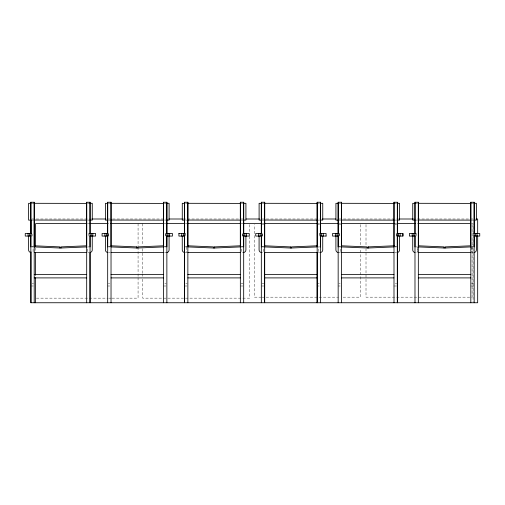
<?xml version="1.0" encoding="UTF-8"?>
<svg xmlns="http://www.w3.org/2000/svg" width="505" height="505" viewBox="0 0 505 505"><rect width="100%" height="100%" fill="white"/><g stroke="black" fill="none" stroke-linecap="round" stroke-linejoin="round"><path stroke-width="0.38" stroke-dasharray="2.52 1.89" d="M31.613 236.075L31.973 236.075L31.973 233.506M108.442 236.075L108.796 236.075L108.796 233.506L108.442 233.506M165.747 236.075L165.747 233.506M242.886 236.075L242.552 236.075L242.886 233.506M262.095 236.075L262.448 236.075L262.448 233.506L262.095 233.506M396.539 236.075L396.204 236.075L396.539 233.506M31.525 203.364L34.207 203.364M87.554 203.307L89.126 203.395M108.348 203.364L111.031 203.364M163.513 203.364L166.195 203.395M185.417 203.307L186.989 203.395M240.342 203.364L243.019 203.395M262.007 203.364L264.683 203.364M317.165 203.364L319.608 203.395M338.83 203.364L341.513 203.364M393.995 203.364L396.671 203.395M415.899 203.307L417.471 203.395M470.818 203.364L473.501 203.395M31.796 219L91.67 219M108.209 219L165.722 219M183.05 219L242.918 219M261.83 219L319.337 219M339.025 219L396.539 219M413.077 219L473.734 219M32.194 220.092L33.532 220.123M87.554 220.041L89.126 220.123M108.348 220.092L110.159 220.123M164.384 220.041L166.195 220.123M185.417 220.041L186.989 220.123M241.011 220.092L243.019 220.123M262 220.092L264.014 220.123M317.834 220.092L319.608 220.123M338.83 220.092L340.837 220.123M394.859 220.041L396.671 220.123M415.893 220.041L417.471 220.123M471.487 220.092L473.501 220.123M87.63 223.601L89.215 223.601M164.718 223.601L166.296 223.601M185.373 223.601L186.951 223.601M241.081 223.601L242.911 223.601M261.83 223.601L264.197 223.601M317.796 223.601L319.368 223.601M339.076 223.601L340.654 223.601M395.036 223.601L396.614 223.601M471.493 223.601L473.071 223.601L473.071 301.965M262.202 224.586L263.774 224.586M317.992 224.586L319.564 224.586M339.209 224.586L340.78 224.586M395.087 224.586L396.659 224.586M166.063 233.506L165.728 233.506L165.728 236.075L166.063 236.075M338.918 233.506L339.278 233.506L339.278 236.075L338.918 236.075M473.368 233.506L473.034 233.506L473.368 236.075M31.499 246.358L34.182 246.358M108.329 246.358L111.005 246.358M163.487 246.358L166.17 246.358M185.821 246.358L187.835 246.358M240.317 246.358L243 246.358M261.981 246.358L264.664 246.358M338.805 246.358L341.487 246.358M393.969 246.358L396.652 246.358M470.799 246.358L473.475 246.358M30.855 246.92L33.084 246.92L33.084 252.5M90.035 246.92L87.782 246.92L87.801 252.5M108.405 246.92L109.913 246.92M164.611 246.92L166.12 246.92M184.508 246.92L186.743 246.92M243.688 246.92L241.434 246.92L241.453 252.5L242.943 252.5M261.331 246.92L263.566 246.92L263.566 252.5L262.057 252.5M320.517 246.92L318.264 246.92L318.283 252.5M338.161 246.92L340.395 246.92L340.37 251.799M395.087 246.92L396.595 246.92M414.984 246.92L417.218 246.92L417.218 252.5L415.71 252.5M473.425 252.5L471.916 252.5L471.916 246.92L474.17 246.92M87.782 252.5L89.29 252.5M108.405 252.5L109.913 252.5M164.611 252.5L166.12 252.5M185.228 252.5L186.743 252.5L186.717 246.92M318.264 252.5L319.772 252.5M338.88 252.5L340.395 252.5M395.087 252.5L396.595 252.5M32.175 283.766L33.532 283.766M108.329 283.766L109.692 283.766M164.832 283.766L166.195 283.766M185.827 283.766L187.166 283.766M240.986 283.766L243.019 283.766M261.981 283.766L264.014 283.766M317.834 283.766L319.179 283.766M338.811 283.766L340.168 283.766M395.314 283.766L396.671 283.766M471.468 283.766L473.501 283.766M30.83 286L33.532 286M107.66 286L109.692 286M163.494 286L166.195 286M184.483 286L187.166 286M240.317 286L243.019 286M261.312 286L264.014 286M317.834 286L319.179 286M338.135 286L340.168 286M393.969 286L396.671 286M470.799 286L473.501 286M261.413 297.167L254.343 297.167L254.343 224.586M262.202 297.167L265.346 297.167M266.129 297.167L338.426 297.167M343.141 297.167L360.425 297.167L360.425 249.041M36.404 298.146L108.12 298.146M108.91 298.146L111.277 298.146M112.066 298.146L138.073 298.146L138.073 277.744M472.093 224.586L472.093 297.167L366.011 297.167L366.011 249.041M471.935 246.92L471.935 252.5M417.199 246.92L417.199 252.5M396.204 233.506L396.204 236.075M366.011 224.586L366.011 245.884M360.425 224.586L360.425 245.884M339.259 233.506L339.259 236.075M262.43 233.506L262.43 236.075M249.741 224.586L249.741 232.47M249.741 236.416L249.741 298.146L142.675 298.146L142.675 277.744M242.552 233.506L242.552 236.075M142.675 223.601L142.675 245.575M142.675 248.712L142.675 273.035M142.675 273.824L142.675 276.961M138.073 223.601L138.073 246.358M138.073 247.141L138.073 273.035M138.073 273.824L138.073 276.961M108.777 233.506L108.777 236.075M35.615 247.898L35.615 251.85M31.948 234.15L31.948 236.075M88.918 233.506L88.918 236.075L88.918 233.506M185.625 233.506L185.625 236.075L185.625 233.506M319.4 233.506L319.4 236.075L319.4 233.506M416.101 233.506L416.101 236.075L416.101 233.506"/><path stroke-width="0.76" d="M30.982 203.395L28.621 203.307L28.621 220.123L30.975 220.123M30.855 246.92L30.855 235.873M30.855 233.506L30.855 202.252L34.207 202.252L34.207 302.748M34.201 246.131L34.207 202.252M86.69 246.131L86.69 202.252L90.041 202.252L90.035 302.748L90.016 252.5A2.62 2.62 0 0 0 92.251 249.912L92.251 236.075M90.035 246.92L90.035 235.873M90.035 233.506L90.035 202.252M89.915 220.041L92.27 220.123L92.27 203.307L89.915 203.307M107.805 203.395L105.444 203.307L105.45 220.123L107.805 220.123M107.679 235.873L107.66 246.92M107.679 233.506L107.679 202.252L111.031 202.252L111.031 302.748M111.031 246.131L111.031 202.252M163.513 246.131L163.513 202.252L166.865 202.252L166.865 302.748M166.865 235.873L166.839 246.92M166.865 233.506L166.865 202.252M166.738 220.041L169.099 220.123L169.099 203.307L166.738 203.307M184.634 203.395L182.273 203.307L182.273 220.123L184.634 220.123M184.508 246.92L184.508 235.873M184.508 233.506L184.508 202.252L187.86 202.252L187.86 302.748M187.854 246.131L187.86 202.252M240.342 246.131L240.342 202.252L243.694 202.252L243.688 302.748M243.688 246.92L243.688 235.873M243.688 202.252L243.688 233.506L249.268 233.506L249.255 236.075L243.675 236.075M243.568 220.041L245.922 220.123L245.922 203.307L243.568 203.307M261.457 203.395L259.103 203.307L259.103 220.123L261.457 220.123M261.331 246.92L261.331 235.873M317.165 252.5L264.658 252.5L264.658 302.748L264.683 202.252L261.331 202.252L261.331 233.506L255.732 233.506L255.745 236.075L261.337 236.075M264.683 246.131L264.683 202.252M317.165 246.131L317.165 202.252L320.517 202.252L320.517 302.748M320.517 246.92L320.517 235.873M320.517 233.506L320.517 202.252M320.391 220.041L322.752 220.123L322.752 203.307L320.391 203.307M338.287 203.395L335.926 203.307L335.926 220.123L338.287 220.123M338.161 235.873L338.135 246.92M338.161 233.506L338.161 202.252L341.513 202.252L341.513 302.748M341.506 246.131L341.513 202.252M393.995 246.131L393.995 202.252L397.347 202.252L397.347 302.748M397.34 235.873L397.321 246.92M397.34 233.506L397.347 202.252M397.22 220.041L399.575 220.123L399.575 203.307L397.22 203.307M415.11 203.395L412.755 203.307L412.755 220.123L415.11 220.123M414.984 246.92L414.984 235.873M414.984 233.506L414.984 202.252L418.336 202.252L418.336 302.748M418.336 246.131L418.336 202.252M470.818 246.131L470.818 202.252L474.17 202.252L474.17 302.748M474.17 246.92L474.17 235.873M474.17 233.506L474.17 202.252M474.043 220.041L476.404 220.123L476.404 203.307L474.043 203.307M136.716 246.894L136.691 248.005L136.741 246.894L111.081 245.802L111.031 246.92L137.272 248.031L163.513 246.92L163.443 245.802M213.52 248.005L213.564 246.894L187.879 245.802L187.86 246.92L214.101 248.031L240.342 246.92L240.292 245.802L214.612 246.894L214.657 248.005L214.631 246.894M290.369 246.894L290.343 248.005L290.394 246.894L264.708 245.802L264.683 246.92L290.924 248.031L317.165 246.92L317.121 245.802L291.435 246.894L291.505 248.005M367.173 248.005L367.217 246.894L341.531 245.802L341.513 246.92L367.754 248.031L393.995 246.92L393.925 245.802M443.996 248.005L444.047 246.894L418.361 245.802L418.336 246.92L444.577 248.031L470.818 246.92L470.774 245.802L445.088 246.894L445.139 248.005M163.468 245.802L137.783 246.894L137.852 248.005M368.284 246.894L368.334 248.005L368.265 246.894L393.944 245.802M34.119 203.307L86.772 203.395M110.948 203.307L163.595 203.395M187.772 203.307L240.424 203.395M264.601 203.307L317.247 203.395M341.424 203.307L394.077 203.395M418.254 203.307L470.9 203.395M92.459 219L105.848 219M168.872 219L182.261 219M246.074 219L259.463 219M322.487 219L335.875 219M398.899 219L413.077 219M476.101 219L477.673 219L477.673 233.872M34.119 220.041L86.772 220.123M110.948 220.041L163.595 220.123M187.772 220.041L240.424 220.123M264.601 220.041L317.247 220.123M341.424 220.041L394.077 220.123M418.254 220.041L470.9 220.123M86.847 223.601L35.615 223.601L35.615 246.326M90.004 223.601L108.127 223.601M110.494 223.601L164.093 223.601M166.461 223.601L184.584 223.601M187.74 223.601L240.55 223.601M243.7 223.601L261.041 223.601M264.197 223.601L317.007 223.601M320.157 223.601L338.287 223.601M341.443 223.601L394.253 223.601M397.403 223.601L415.533 223.601M417.9 223.601L470.71 223.601M31.165 233.506L25.25 233.506L25.25 236.075L30.855 236.075M89.688 233.506L95.615 233.506L95.603 236.075L90.023 236.075M107.988 233.506L102.079 233.506L102.079 236.075L107.685 236.075M166.511 233.506L172.445 233.506L172.445 236.075L166.846 236.075M178.903 233.506L184.817 233.506M320.164 233.506L326.097 233.506L326.078 236.075M338.47 233.506L332.555 233.506L332.574 236.075L338.161 236.075M396.993 233.506L402.921 233.506L402.921 236.075L397.328 236.075L397.321 302.748M415.293 233.506L409.385 233.506L409.397 236.075L414.99 236.075M473.816 233.506L479.75 233.506L479.75 236.075L474.151 236.075M320.498 236.075L326.097 236.075M59.861 248.005L59.912 246.894L34.226 245.802L34.207 246.92L60.449 248.031L86.69 246.92L86.639 245.802L60.953 246.894L61.029 248.005M30.83 252.5L30.855 252.5A2.62 2.62 0 0 1 28.602 249.912L28.602 236.075M34.182 252.5L86.69 252.5M107.679 252.5L107.66 252.5A2.62 2.62 0 0 1 105.431 249.912L105.431 236.075M111.005 252.5L163.513 252.5M166.865 252.5L166.839 252.5A2.62 2.62 0 0 0 169.08 249.912L169.08 236.075M184.483 252.5L184.508 252.5A2.62 2.62 0 0 1 182.255 249.912L182.255 236.075M187.835 252.5L240.342 252.5M243.669 252.5L243.688 252.5A2.62 2.62 0 0 0 245.903 249.912L245.91 236.075M261.312 252.5L261.331 252.5A2.62 2.62 0 0 1 259.084 249.912L259.084 236.075M320.492 252.5L320.517 252.5A2.62 2.62 0 0 0 322.733 249.912L322.733 236.075M338.161 252.5L338.135 252.5A2.62 2.62 0 0 1 335.907 249.912L335.907 236.075M341.487 252.5L393.995 252.5M397.34 252.5L397.321 252.5A2.62 2.62 0 0 0 399.562 249.912L399.556 236.075M414.965 252.5L414.984 252.5A2.62 2.62 0 0 1 412.736 249.912L412.736 236.075M418.31 252.5L470.818 252.5M474.151 252.5L474.17 252.5A2.62 2.62 0 0 0 476.385 249.912L476.385 236.075M34.182 274.556L86.664 274.556M111.005 274.556L163.494 274.556M187.835 274.556L240.317 274.556M264.658 274.556L317.146 274.556M341.487 274.556L393.969 274.556M418.31 274.556L470.799 274.556M34.182 277.901L86.664 277.901M111.005 277.901L163.494 277.901M187.835 277.901L240.317 277.901M264.658 277.901L317.146 277.901M341.487 277.901L393.969 277.901M418.31 277.901L470.799 277.901M477.673 235.437L477.673 302.748L30.83 302.748L30.855 202.252M476.96 233.506L476.96 236.075M475.344 233.506L475.344 236.075M470.824 202.252L470.818 302.748M414.99 202.252L414.984 302.748M413.816 233.506L413.816 236.075M412.194 233.506L412.194 236.075M402.908 233.506L402.908 236.075M400.13 233.506L400.137 236.075M398.514 233.506L398.514 236.075M393.995 202.252L393.995 302.748M338.161 202.252L338.161 302.748M336.993 233.506L336.993 236.075M335.37 233.506L335.364 236.075M323.307 233.506L323.307 236.075M321.691 233.506L321.691 236.075M317.172 202.252L317.165 302.748M317.146 252.5L317.146 302.748M261.337 202.252L261.331 302.748M260.163 233.506L260.163 236.075M258.541 233.506L258.541 236.075M246.484 233.506L246.478 236.075M244.862 233.506L244.862 236.075M240.342 202.252L240.342 302.748M184.508 202.252L184.508 302.748L184.489 236.075L178.903 236.075L178.921 233.506M183.334 233.506L183.334 236.075M181.718 233.506L181.712 236.075M169.655 233.506L169.655 236.075M168.039 233.506L168.039 236.075M163.513 202.252L163.513 302.748M107.685 202.252L107.679 302.748M106.511 233.506L106.511 236.075M104.888 233.506L104.888 236.075M92.832 233.506L92.825 236.075M91.209 233.506L91.209 236.075M86.69 202.252L86.69 302.748M35.615 252.601L35.615 275.326M35.615 277.674L35.615 302.748M31.013 219.782L31.013 233.872M31.013 251.875L31.013 302.748M29.681 233.506L29.681 236.075M28.065 233.506L28.059 236.075"/></g></svg>
